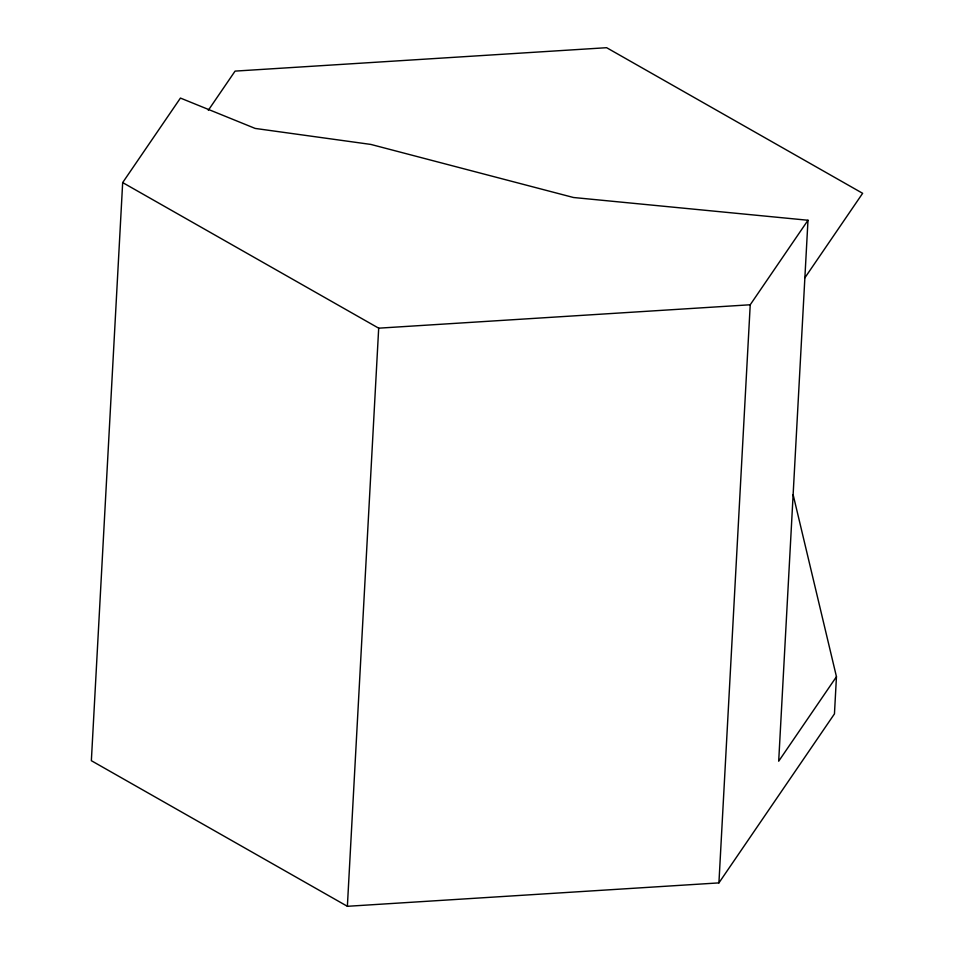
<?xml version="1.0" encoding="UTF-8"?>
<svg xmlns="http://www.w3.org/2000/svg" width="954" height="954" viewBox="0 0 954 954"><rect width="100%" height="100%" fill="white"/><g stroke="black" fill="none" stroke-linecap="round" stroke-linejoin="round"><path stroke-width="1.43" d="M836.455 676.708L778.691 761.209L807.99 220.255L573.497 197.502L370.891 144.436L255.183 128.432L180.437 98.071L122.672 182.584L91.357 760.696L347.375 906.3L718.922 882.891L834.452 713.878L836.455 676.708L793.132 494.697M347.375 906.3L378.69 328.176L122.672 182.584M718.922 882.891L750.226 304.767L807.99 220.255M208.294 110.306L235.078 71.109L606.625 47.7L862.643 193.304L804.878 277.805M378.69 328.176L750.226 304.767"/></g></svg>
